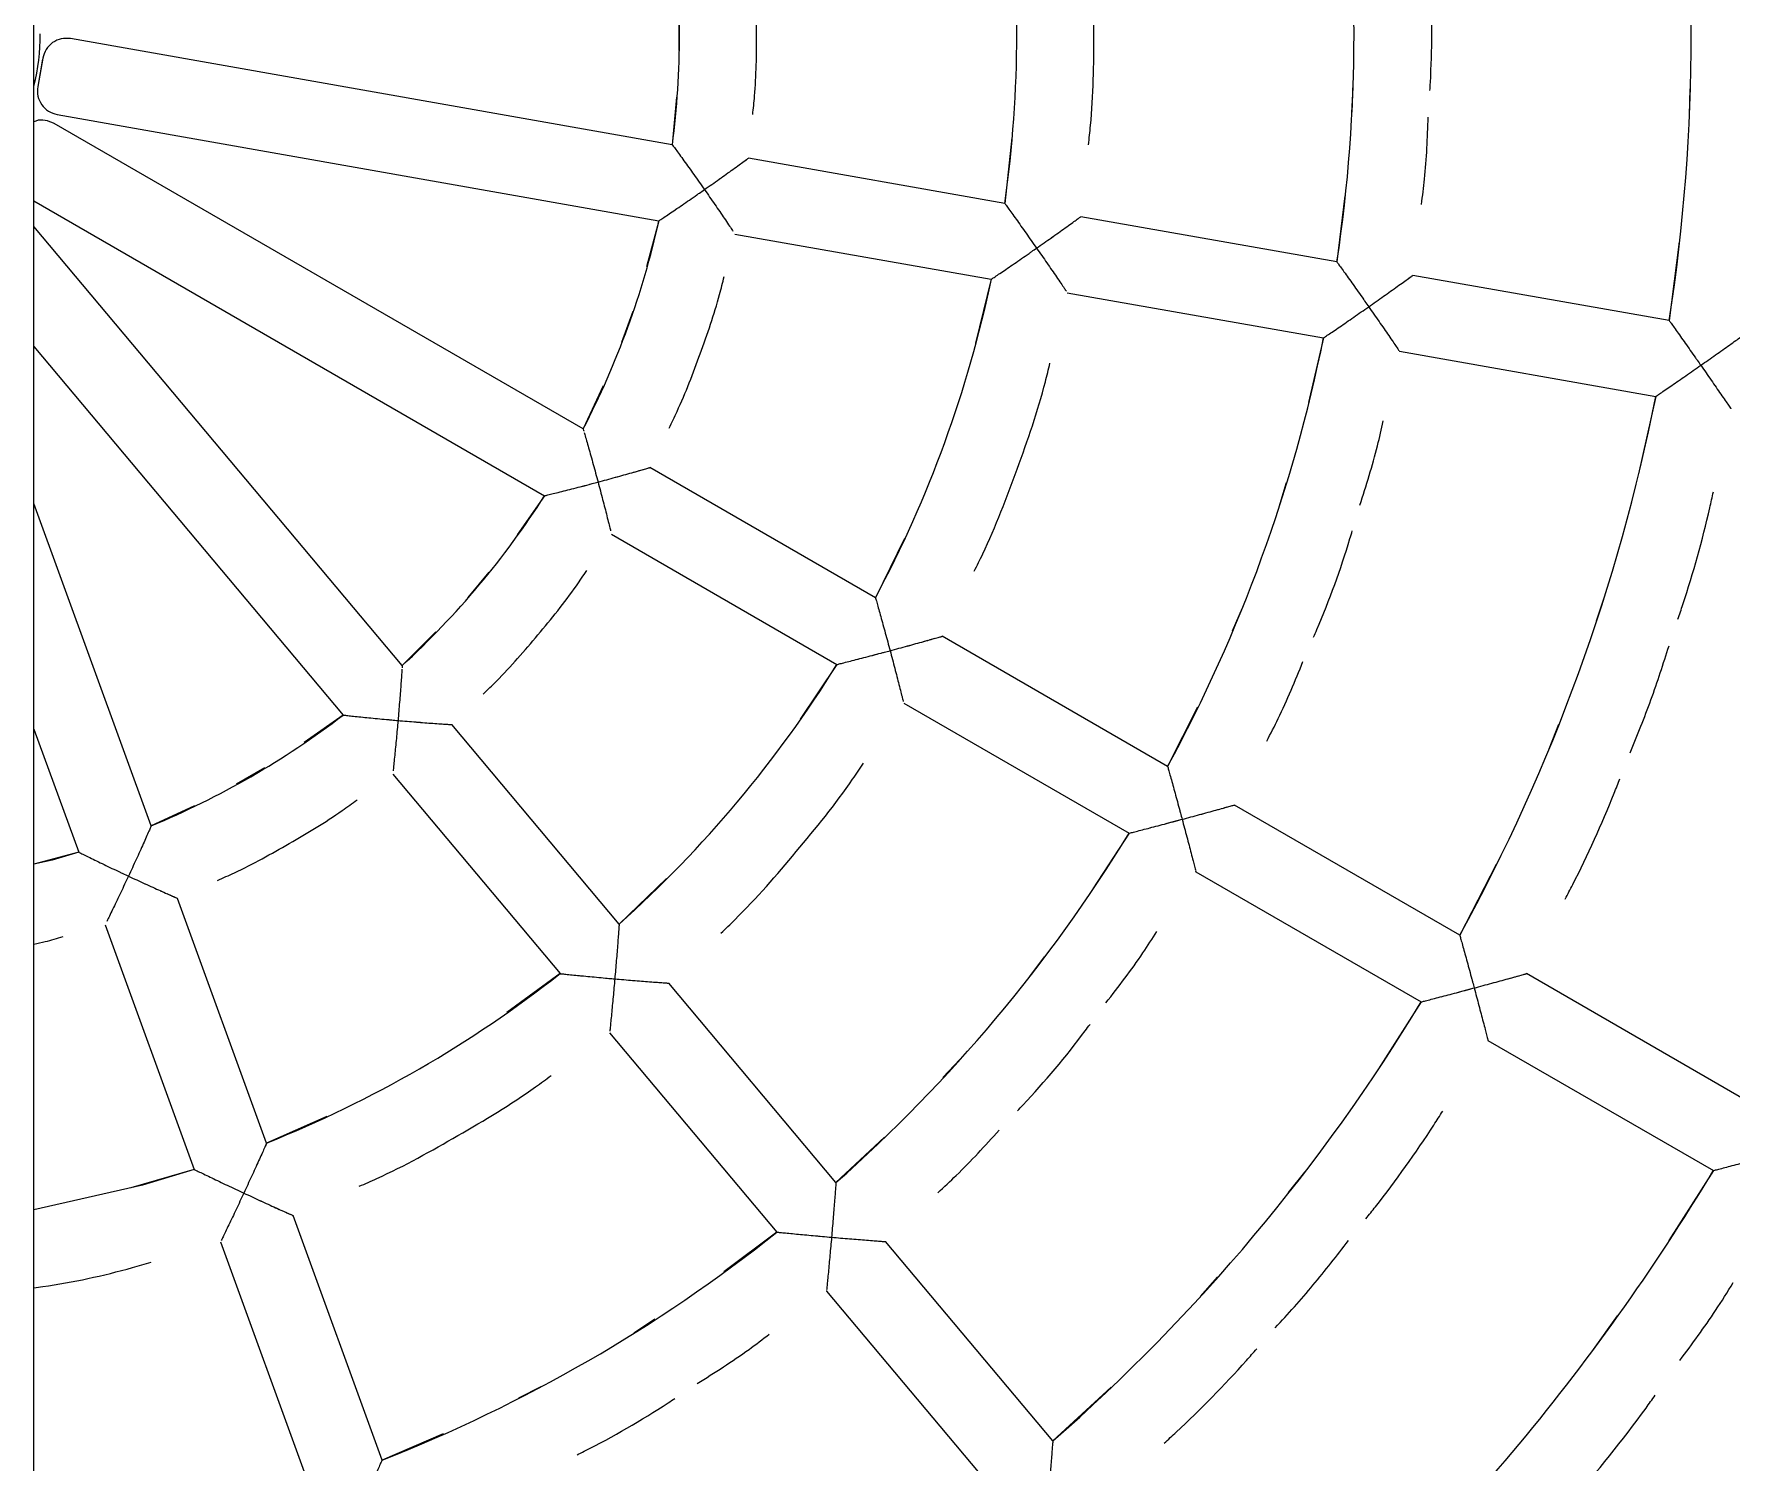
# Model space of a CAD drawing. Extents: x -360 to 379, y -342 to 365.
# Drawn here: x 14.52 to 49.74, y -165.73 to -136.09 of the extents above; entities that cross this region are included whole.
import ezdxf

# ---------------------------------------------------------------- set-up
doc = ezdxf.new("R2010")
doc.units = 0
doc.layers.get('0').update_dxf_attribs({"linetype": 'CONTINUOUS'})

msp = doc.modelspace()

# ---------------------------------------------------------------- linework, layer by layer
at = {"color": 7, "linetype": 'CONTINUOUS'}
for p, q in [((14.517, -282.988), (14.517, 306.012)), ((27.901, -135.747), (27.901, -136.43)), ((27.768, -138.388), (15.279, -136.186)), ((27.768, -138.388), (15.279, -136.186)), ((14.7, -136.592), (14.596, -137.182)), ((14.697, -136.61), (14.596, -137.182)), ((14.771, -136.41), (14.771, -136.41)), ((41.894, -137.202), (41.862, -137.726)), ((48.888, -137.23), (48.874, -137.775)), ((27.854, -137.403), (27.768, -138.388)), ((25.917, -144.286), (14.934, -137.945)), ((25.917, -144.286), (14.934, -137.945)), ((15.001, -137.762), (27.491, -139.964)), ((15.001, -137.762), (27.491, -139.964)), ((34.813, -138.243), (34.667, -139.605)), ((29.234, -138.748), (29.308, -138.694)), ((34.667, -139.605), (29.346, -138.666)), ((34.667, -139.605), (29.346, -138.666)), ((28.747, -139.098), (28.774, -139.079)), ((41.728, -139.451), (41.564, -140.821)), ((14.517, -139.552), (25.117, -145.672)), ((14.517, -139.552), (25.117, -145.672)), ((27.844, -139.726), (27.867, -139.711)), ((22.161, -149.196), (14.517, -140.087)), ((22.161, -149.196), (14.517, -140.087)), ((27.491, -139.964), (27.234, -140.919)), ((41.564, -140.821), (36.244, -139.883)), ((41.564, -140.821), (36.244, -139.883)), ((29.068, -140.242), (34.389, -141.18)), ((29.068, -140.242), (34.389, -141.18)), ((35.634, -140.319), (35.681, -140.285)), ((48.67, -140.401), (48.459, -142.037)), ((34.389, -141.18), (34.061, -142.509)), ((43.02, -141.185), (43.105, -141.124)), ((43.126, -141.109), (43.14, -141.099)), ((48.459, -142.037), (43.14, -141.099)), ((48.459, -142.037), (43.14, -141.099)), ((35.966, -141.458), (41.286, -142.396)), ((35.966, -141.458), (41.286, -142.396)), ((26.945, -141.85), (26.712, -142.491)), ((14.517, -142.576), (20.935, -150.224)), ((14.517, -142.576), (20.935, -150.224)), ((41.286, -142.396), (40.972, -143.739)), ((42.852, -142.66), (42.862, -142.674)), ((42.862, -142.674), (48.181, -143.612)), ((42.862, -142.674), (48.181, -143.612)), ((26.334, -143.39), (25.917, -144.286)), ((48.181, -143.612), (47.82, -145.221)), ((27.07, -145.155), (27.163, -145.128)), ((27.29, -145.091), (27.304, -145.087)), ((31.984, -147.789), (27.304, -145.087)), ((31.984, -147.789), (27.304, -145.087)), ((26.595, -145.288), (26.644, -145.274)), ((26.924, -145.196), (27, -145.174)), ((40.508, -145.407), (40.358, -145.909)), ((16.951, -152.524), (14.517, -145.836)), ((16.951, -152.524), (14.517, -145.836)), ((25.117, -145.672), (24.55, -146.481)), ((25.531, -145.569), (25.557, -145.563)), ((26.504, -146.473), (31.184, -149.175)), ((26.504, -146.473), (31.184, -149.175)), ((32.587, -146.56), (31.984, -147.789)), ((23.96, -147.258), (23.521, -147.781)), ((47.114, -147.759), (46.941, -148.276)), ((39.596, -148.003), (39.388, -148.484)), ((22.859, -148.496), (22.161, -149.196)), ((33.123, -148.659), (33.225, -148.63)), ((38.049, -151.29), (33.37, -148.589)), ((38.049, -151.29), (33.37, -148.589)), ((32.649, -148.791), (32.705, -148.775)), ((32.983, -148.698), (33.072, -148.673)), ((31.184, -149.175), (30.421, -150.311)), ((31.597, -149.07), (31.623, -149.063)), ((32.57, -149.975), (37.249, -152.676)), ((32.57, -149.975), (37.249, -152.676)), ((38.671, -150.06), (38.049, -151.29)), ((20.935, -150.224), (20.125, -150.791)), ((21.972, -150.328), (22.074, -150.337)), ((14.517, -150.514), (15.448, -153.071)), ((14.517, -150.514), (15.448, -153.071)), ((23.175, -150.422), (23.19, -150.423)), ((26.663, -154.562), (23.19, -150.423)), ((26.663, -154.562), (23.19, -150.423)), ((46.16, -150.421), (45.96, -150.929)), ((19.305, -151.318), (18.714, -151.66)), ((21.964, -151.451), (25.438, -155.59)), ((21.964, -151.451), (25.438, -155.59)), ((17.847, -152.106), (16.951, -152.524)), ((39.042, -152.2), (39.133, -152.175)), ((39.187, -152.16), (39.287, -152.132)), ((39.418, -152.095), (39.435, -152.091)), ((44.112, -154.791), (39.435, -152.091)), ((44.112, -154.791), (39.435, -152.091)), ((38.74, -152.283), (38.765, -152.276)), ((37.249, -152.676), (36.494, -153.831)), ((37.661, -152.57), (37.687, -152.563)), ((15.448, -153.071), (14.517, -153.32)), ((15.831, -153.259), (15.856, -153.271)), ((38.63, -153.459), (38.635, -153.476)), ((38.635, -153.476), (43.312, -156.177)), ((38.635, -153.476), (43.312, -156.177)), ((44.87, -153.327), (44.112, -154.791)), ((16.827, -153.727), (16.857, -153.741)), ((17.139, -153.869), (17.21, -153.901)), ((17.276, -153.93), (17.365, -153.97)), ((27.65, -153.613), (26.663, -154.562)), ((17.373, -153.973), (17.457, -154.011)), ((17.485, -154.023), (17.499, -154.029)), ((19.347, -159.107), (17.499, -154.029)), ((19.347, -159.107), (17.499, -154.029)), ((15.995, -154.576), (17.844, -159.654)), ((15.995, -154.576), (17.844, -159.654)), ((35.488, -155.239), (35.176, -155.66)), ((25.438, -155.59), (24.332, -156.397)), ((45.104, -155.701), (45.195, -155.675)), ((45.251, -155.66), (45.349, -155.633)), ((45.48, -155.597), (45.498, -155.591)), ((50.176, -158.292), (45.498, -155.591)), ((50.176, -158.292), (45.498, -155.591)), ((27.676, -155.787), (27.692, -155.788)), ((31.165, -159.927), (27.692, -155.788)), ((31.165, -159.927), (27.692, -155.788)), ((44.801, -155.783), (44.827, -155.776)), ((43.312, -156.177), (42.423, -157.565)), ((43.724, -156.07), (43.75, -156.064)), ((26.467, -156.817), (29.939, -160.955)), ((26.467, -156.817), (29.939, -160.955)), ((44.694, -156.96), (44.698, -156.977)), ((44.698, -156.977), (49.376, -159.678)), ((44.698, -156.977), (49.376, -159.678)), ((33.743, -157.367), (33.383, -157.748)), ((20.599, -158.553), (19.347, -159.107)), ((32.171, -158.983), (31.165, -159.927)), ((17.844, -159.654), (16.528, -160.034)), ((18.228, -159.839), (18.252, -159.851)), ((40.891, -159.708), (40.552, -160.135)), ((49.376, -159.678), (48.449, -161.132)), ((19.213, -160.302), (19.265, -160.326)), ((19.529, -160.446), (19.612, -160.484)), ((19.66, -160.506), (19.757, -160.549)), ((19.762, -160.552), (19.85, -160.591)), ((19.88, -160.605), (19.895, -160.611)), ((21.742, -165.687), (19.895, -160.611)), ((21.742, -165.687), (19.895, -160.611)), ((29.939, -160.955), (28.835, -161.782)), ((18.391, -161.158), (20.239, -166.235)), ((18.391, -161.158), (20.239, -166.235)), ((30.799, -161.037), (31.073, -161.061)), ((32.176, -161.151), (32.193, -161.153)), ((35.665, -165.29), (32.193, -161.153)), ((35.665, -165.29), (32.193, -161.153)), ((39.084, -161.884), (38.723, -162.293)), ((30.97, -162.164), (30.968, -162.181)), ((30.968, -162.181), (34.44, -166.319)), ((30.968, -162.181), (34.44, -166.319)), ((47.379, -162.693), (46.882, -163.389)), ((27.408, -162.761), (26.97, -163.05)), ((25.041, -164.164), (24.572, -164.399)), ((36.878, -164.173), (35.665, -165.29)), ((23.01, -165.145), (21.742, -165.687))]:
    msp.add_line(p, q, dxfattribs=at)
at = {"color": 7, "linetype": 'CONTINUOUS', "flags": 128}
for points in [[(25.854, -145.486), (25.914, -145.471), (25.991, -145.45)], [(33.352, -148.594), (33.352, -148.594), (33.37, -148.589)], [(31.919, -148.986), (31.979, -148.97), (32.022, -148.959)], [(21.359, -150.269), (21.386, -150.272), (21.558, -150.289)], [(22.455, -150.369), (22.541, -150.375), (22.573, -150.378)], [(37.983, -152.486), (38.042, -152.47), (38.35, -152.388)], [(15.448, -153.071), (14.894, -153.235), (14.517, -153.321)], [(25.861, -155.633), (25.888, -155.636), (26.058, -155.652)], [(26.944, -155.73), (27.04, -155.738), (27.075, -155.741)], [(44.046, -155.986), (44.105, -155.97), (44.412, -155.888)], [(17.844, -159.654), (16.773, -159.979), (14.517, -160.49)], [(30.363, -160.996), (30.389, -160.999), (30.558, -161.015)], [(31.474, -161.096), (31.54, -161.101), (31.576, -161.104)]]:
    msp.add_lwpolyline(points, dxfattribs=at)
at = {"color": 7, "linetype": 'CONTINUOUS'}
for radius, start, end in [(38.8, 351.1814, 8.8186), (31.8, 351.4416, 8.5584), (24.8, 351.8486, 8.1514), (17.8, 352.576, 7.424), (4.53, 346.2078, 0.0023), (17.8, 332.576, 347.424), (24.8, 331.8486, 348.1514), (31.8, 331.4416, 348.5584), (38.8, 331.1814, 348.8186), (17.8, 312.576, 327.424), (24.8, 311.8486, 328.1514), (17.8, 292.576, 307.424), (31.8, 311.4416, 328.5584), (24.8, 291.8486, 308.1514), (38.8, 311.1814, 328.8186), (45.8, 311.0009, 328.9991), (31.8, 291.4416, 308.5584)]:
    msp.add_arc((10.118, -136.088), radius, start, end, dxfattribs=at)
for points, knots in [([(36.406, -138.388), (36.421, -138.255), (36.509, -137.493), (36.525, -136.088), (36.509, -134.684), (36.421, -133.921), (36.406, -133.788)], [0, 0, 0, 0, 0.0868229, 0.5, 0.9131771, 1, 1, 1, 1]), ([(29.436, -137.762), (29.45, -137.635), (29.51, -137.079), (29.524, -136.088), (29.51, -135.097), (29.45, -134.542), (29.436, -134.414)], [0, 0, 0, 0, 0.114464, 0.5, 0.885536, 1, 1, 1, 1]), ([(43.492, -137.261), (43.496, -137.205), (43.541, -136.48), (43.541, -135.696), (43.496, -134.971), (43.492, -134.916)], [0, 0, 0, 0, 0.071296, 0.928704, 1, 1, 1, 1]), ([(14.934, -137.945), (14.875, -137.92), (14.755, -137.87), (14.6, -137.87), (14.53, -137.908), (14.517, -137.914)], [0, 0, 0, 0, 0.451099, 0.902198, 1, 1, 1, 1]), ([(43.318, -139.626), (43.341, -139.451), (43.419, -138.85), (43.442, -138.244), (43.459, -137.814)], [0, 0, 0, 0, 0.290343, 1, 1, 1, 1]), ([(27.768, -138.388), (27.772, -138.394), (27.78, -138.404), (27.838, -138.483), (27.915, -138.589), (28.039, -138.76), (28.215, -139.005), (28.362, -139.214), (28.435, -139.318)], [0, 0, 0, 0, 0.12518, 0.250728, 0.375874, 0.501296, 0.750476, 1, 1, 1, 1]), ([(28.435, -139.318), (28.538, -139.246), (28.745, -139.1), (28.989, -138.925), (29.156, -138.805), (29.259, -138.73), (29.331, -138.677), (29.341, -138.67), (29.346, -138.666)], [0, 0, 0, 0, 0.248879, 0.498594, 0.630926, 0.749444, 0.878363, 1, 1, 1, 1]), ([(27.491, -139.964), (27.496, -139.96), (27.507, -139.953), (27.588, -139.899), (27.697, -139.825), (27.871, -139.708), (28.071, -139.571), (28.232, -139.46), (28.302, -139.411), (28.354, -139.375), (28.4, -139.343), (28.435, -139.318)], [0, 0, 0, 0, 0.125064, 0.250447, 0.375743, 0.500745, 0.749392, 0.874727, 0.890341, 0.916428, 1, 1, 1, 1]), ([(28.435, -139.318), (28.507, -139.421), (28.651, -139.628), (28.822, -139.878), (28.936, -140.046), (28.998, -140.139), (29.02, -140.17), (29.027, -140.182)], [0, 0, 0, 0, 0.305954, 0.612951, 0.776098, 0.921341, 1, 1, 1, 1]), ([(34.667, -139.605), (34.671, -139.61), (34.679, -139.621), (34.735, -139.699), (34.812, -139.805), (34.934, -139.975), (35.109, -140.22), (35.255, -140.429), (35.329, -140.534)], [0, 0, 0, 0, 0.125231, 0.250682, 0.375984, 0.500817, 0.750071, 1, 1, 1, 1]), ([(35.329, -140.534), (35.432, -140.461), (35.639, -140.316), (35.885, -140.141), (36.052, -140.021), (36.156, -139.946), (36.229, -139.893), (36.239, -139.886), (36.244, -139.883)], [0, 0, 0, 0, 0.248881, 0.498601, 0.631154, 0.749444, 0.878492, 1, 1, 1, 1]), ([(34.389, -141.18), (34.395, -141.177), (34.406, -141.169), (34.485, -141.115), (34.594, -141.041), (34.767, -140.923), (34.965, -140.787), (35.139, -140.666), (35.243, -140.593), (35.296, -140.557), (35.329, -140.534)], [0, 0, 0, 0, 0.1250669, 0.2504437, 0.3757524, 0.5007208, 0.7493777, 0.874719, 0.9209077, 1, 1, 1, 1]), ([(35.329, -140.534), (35.401, -140.637), (35.545, -140.844), (35.717, -141.093), (35.832, -141.262), (35.905, -141.369), (35.933, -141.409), (35.947, -141.43)], [0, 0, 0, 0, 0.286002, 0.57298, 0.725627, 0.861249, 1, 1, 1, 1]), ([(41.564, -140.821), (41.567, -140.826), (41.575, -140.837), (41.631, -140.915), (41.707, -141.021), (41.828, -141.191), (41.968, -141.387), (42.08, -141.546), (42.127, -141.613), (42.164, -141.665), (42.197, -141.713), (42.222, -141.749)], [0, 0, 0, 0, 0.125169, 0.250554, 0.375787, 0.500556, 0.749675, 0.87429, 0.887052, 0.91225, 1, 1, 1, 1]), ([(27.699, -144.268), (27.755, -144.154), (28.001, -143.652), (28.354, -142.726), (28.679, -141.79), (28.813, -141.247), (28.844, -141.123)], [0, 0, 0, 0, 0.114464, 0.5, 0.885536, 1, 1, 1, 1]), ([(42.222, -141.749), (42.326, -141.677), (42.533, -141.531), (42.779, -141.356), (42.947, -141.237), (43.05, -141.163), (43.124, -141.11), (43.135, -141.102), (43.14, -141.099)], [0, 0, 0, 0, 0.2488817, 0.498603, 0.631283, 0.7494401, 0.8748342, 1, 1, 1, 1]), ([(41.286, -142.396), (41.291, -142.393), (41.302, -142.385), (41.381, -142.331), (41.489, -142.257), (41.661, -142.139), (41.859, -142.002), (42.065, -141.859), (42.17, -141.786), (42.222, -141.749)], [0, 0, 0, 0, 0.125076, 0.250456, 0.375777, 0.500733, 0.74941, 0.874761, 1, 1, 1, 1]), ([(42.222, -141.749), (42.295, -141.853), (42.44, -142.06), (42.611, -142.308), (42.729, -142.479), (42.798, -142.581), (42.839, -142.641), (42.845, -142.649), (42.845, -142.65)], [0, 0, 0, 0, 0.282527, 0.56602, 0.716893, 0.850779, 0.993132, 1, 1, 1, 1]), ([(48.459, -142.037), (48.463, -142.042), (48.47, -142.052), (48.526, -142.13), (48.602, -142.236), (48.723, -142.407), (48.862, -142.603), (48.982, -142.774), (49.055, -142.878), (49.092, -142.93), (49.116, -142.965)], [0, 0, 0, 0, 0.125174, 0.250618, 0.375747, 0.500698, 0.749922, 0.874353, 0.917083, 1, 1, 1, 1]), ([(49.116, -142.965), (49.219, -142.892), (49.427, -142.747), (49.673, -142.572), (49.842, -142.453), (49.945, -142.378), (50.02, -142.325), (50.03, -142.318), (50.035, -142.314)], [0, 0, 0, 0, 0.248883, 0.498606, 0.63137, 0.74944, 0.874837, 1, 1, 1, 1]), ([(34.034, -147.24), (34.094, -147.121), (34.437, -146.434), (34.933, -145.12), (35.397, -143.795), (35.576, -143.048), (35.607, -142.918)], [0, 0, 0, 0, 0.086823, 0.5, 0.913177, 1, 1, 1, 1]), ([(48.181, -143.612), (48.187, -143.609), (48.197, -143.601), (48.276, -143.547), (48.384, -143.473), (48.555, -143.355), (48.753, -143.218), (48.959, -143.075), (49.064, -143.001), (49.116, -142.965)], [0, 0, 0, 0, 0.125077, 0.250455, 0.375781, 0.500724, 0.749405, 0.874758, 1, 1, 1, 1]), ([(49.116, -142.965), (49.188, -143.068), (49.333, -143.276), (49.505, -143.524), (49.623, -143.695), (49.693, -143.797), (49.734, -143.857), (49.74, -143.865), (49.74, -143.866)], [0, 0, 0, 0, 0.282536, 0.566039, 0.716968, 0.850803, 0.993162, 1, 1, 1, 1]), ([(25.917, -144.286), (25.918, -144.289), (25.919, -144.292), (25.929, -144.327), (25.931, -144.332)], [0, 0, 0, 0, 0.85926, 1, 1, 1, 1]), ([(25.939, -144.36), (25.943, -144.374), (25.955, -144.414), (25.987, -144.527), (26.044, -144.727), (26.126, -145.018), (26.192, -145.265), (26.226, -145.388)], [0, 0, 0, 0, 0.079203, 0.233088, 0.387083, 0.693013, 1, 1, 1, 1]), ([(42.039, -145.87), (42.17, -145.46), (42.355, -144.883), (42.487, -144.291), (42.526, -144.119)], [0, 0, 0, 0, 0.709657, 1, 1, 1, 1]), ([(26.226, -145.388), (26.347, -145.355), (26.591, -145.29), (26.881, -145.208), (27.078, -145.152), (27.201, -145.117), (27.287, -145.092), (27.299, -145.089), (27.304, -145.087)], [0, 0, 0, 0, 0.248879, 0.498594, 0.630926, 0.749444, 0.878363, 1, 1, 1, 1]), ([(25.117, -145.672), (25.124, -145.67), (25.137, -145.667), (25.231, -145.644), (25.359, -145.613), (25.563, -145.561), (25.797, -145.502), (25.987, -145.452), (26.069, -145.43), (26.13, -145.414), (26.184, -145.399), (26.226, -145.388)], [0, 0, 0, 0, 0.125064, 0.250447, 0.375743, 0.500745, 0.749392, 0.874727, 0.890341, 0.916428, 1, 1, 1, 1]), ([(26.226, -145.388), (26.258, -145.51), (26.323, -145.754), (26.398, -146.047), (26.447, -146.243), (26.474, -146.352), (26.484, -146.389), (26.487, -146.402)], [0, 0, 0, 0, 0.305954, 0.612951, 0.776098, 0.921341, 1, 1, 1, 1]), ([(48.641, -148.235), (48.675, -148.134), (48.932, -147.374), (49.178, -146.491), (49.352, -145.702), (49.377, -145.591)], [0, 0, 0, 0, 0.117161, 0.876029, 1, 1, 1, 1]), ([(41.079, -148.605), (41.101, -148.554), (41.391, -147.888), (41.659, -147.151), (41.865, -146.455), (41.881, -146.401)], [0, 0, 0, 0, 0.071296, 0.928704, 1, 1, 1, 1]), ([(23.841, -149.788), (23.933, -149.7), (24.336, -149.312), (24.984, -148.562), (25.61, -147.794), (25.921, -147.33), (25.993, -147.224)], [0, 0, 0, 0, 0.114464, 0.5, 0.885536, 1, 1, 1, 1]), ([(31.984, -147.789), (31.986, -147.795), (31.989, -147.808), (32.016, -147.901), (32.051, -148.027), (32.108, -148.229), (32.188, -148.519), (32.255, -148.765), (32.288, -148.888)], [0, 0, 0, 0, 0.1251256, 0.2505512, 0.3757722, 0.5013618, 0.7511093, 1, 1, 1, 1]), ([(32.288, -148.888), (32.41, -148.855), (32.654, -148.79), (32.945, -148.709), (33.143, -148.654), (33.265, -148.619), (33.353, -148.594), (33.364, -148.591), (33.37, -148.589)], [0, 0, 0, 0, 0.2494483, 0.4986835, 0.6311215, 0.7493207, 0.8763062, 1, 1, 1, 1]), ([(31.184, -149.175), (31.19, -149.173), (31.203, -149.17), (31.297, -149.146), (31.424, -149.114), (31.626, -149.062), (31.86, -149.002), (32.064, -148.948), (32.187, -148.915), (32.249, -148.899), (32.288, -148.888)], [0, 0, 0, 0, 0.1250669, 0.2504437, 0.3757524, 0.5007208, 0.7493777, 0.874719, 0.9209077, 1, 1, 1, 1]), ([(32.288, -148.888), (32.321, -149.011), (32.386, -149.255), (32.462, -149.548), (32.512, -149.745), (32.544, -149.87), (32.556, -149.918), (32.562, -149.942)], [0, 0, 0, 0, 0.287657, 0.573653, 0.72596, 0.861317, 1, 1, 1, 1]), ([(22.156, -149.272), (22.155, -149.287), (22.152, -149.329), (22.144, -149.446), (22.129, -149.653), (22.106, -149.955), (22.084, -150.209), (22.074, -150.337)], [0, 0, 0, 0, 0.079077, 0.233123, 0.386809, 0.692511, 1, 1, 1, 1]), ([(22.161, -149.196), (22.16, -149.199), (22.16, -149.202), (22.158, -149.238), (22.157, -149.243)], [0, 0, 0, 0, 0.858968, 1, 1, 1, 1]), ([(40.106, -150.767), (40.187, -150.611), (40.466, -150.073), (40.695, -149.512), (40.858, -149.114)], [0, 0, 0, 0, 0.290343, 1, 1, 1, 1]), ([(20.935, -150.224), (20.942, -150.225), (20.955, -150.226), (21.051, -150.237), (21.182, -150.251), (21.391, -150.273), (21.632, -150.296), (21.827, -150.314), (21.912, -150.322), (21.975, -150.328), (22.031, -150.333), (22.074, -150.337)], [0, 0, 0, 0, 0.1250636, 0.250447, 0.3757429, 0.5007451, 0.7493919, 0.874727, 0.8903409, 0.9164277, 1, 1, 1, 1]), ([(22.074, -150.337), (22.062, -150.462), (22.04, -150.713), (22.01, -151.014), (21.989, -151.216), (21.978, -151.327), (21.974, -151.365), (21.972, -151.379)], [0, 0, 0, 0, 0.305954, 0.612951, 0.776098, 0.921341, 1, 1, 1, 1]), ([(22.074, -150.337), (22.2, -150.347), (22.451, -150.369), (22.752, -150.392), (22.956, -150.407), (23.083, -150.415), (23.172, -150.422), (23.184, -150.422), (23.19, -150.423)], [0, 0, 0, 0, 0.250269, 0.499116, 0.63114, 0.749412, 0.878348, 1, 1, 1, 1]), ([(28.777, -154.748), (28.874, -154.656), (29.432, -154.128), (30.347, -153.063), (31.237, -151.976), (31.66, -151.335), (31.734, -151.224)], [0, 0, 0, 0, 0.086823, 0.5, 0.913177, 1, 1, 1, 1]), ([(38.049, -151.29), (38.05, -151.297), (38.054, -151.309), (38.08, -151.402), (38.115, -151.527), (38.171, -151.729), (38.235, -151.961), (38.286, -152.148), (38.307, -152.228), (38.324, -152.29), (38.339, -152.345), (38.35, -152.388)], [0, 0, 0, 0, 0.125068, 0.25044, 0.375755, 0.500703, 0.749365, 0.874708, 0.887342, 0.912428, 1, 1, 1, 1]), ([(46.3, -154.044), (46.353, -153.943), (46.726, -153.227), (47.105, -152.392), (47.397, -151.645), (47.436, -151.545)], [0, 0, 0, 0, 0.123971, 0.882839, 1, 1, 1, 1]), ([(18.328, -153.656), (18.445, -153.604), (18.956, -153.378), (19.821, -152.894), (20.672, -152.387), (21.123, -152.057), (21.227, -151.982)], [0, 0, 0, 0, 0.114464, 0.5, 0.885536, 1, 1, 1, 1]), ([(38.35, -152.388), (38.472, -152.355), (38.717, -152.29), (39.008, -152.209), (39.206, -152.155), (39.329, -152.12), (39.416, -152.096), (39.429, -152.092), (39.435, -152.091)], [0, 0, 0, 0, 0.249444, 0.498882, 0.631292, 0.749236, 0.874714, 1, 1, 1, 1]), ([(16.951, -152.524), (16.949, -152.53), (16.943, -152.543), (16.904, -152.631), (16.851, -152.752), (16.765, -152.944), (16.641, -153.219), (16.533, -153.451), (16.479, -153.567)], [0, 0, 0, 0, 0.1251951, 0.2507208, 0.3758931, 0.5012818, 0.750381, 1, 1, 1, 1]), ([(37.249, -152.676), (37.255, -152.674), (37.268, -152.671), (37.361, -152.647), (37.487, -152.615), (37.689, -152.563), (37.922, -152.502), (38.165, -152.438), (38.288, -152.405), (38.35, -152.388)], [0, 0, 0, 0, 0.125076, 0.250456, 0.375777, 0.500733, 0.74941, 0.874761, 1, 1, 1, 1]), ([(38.35, -152.388), (38.383, -152.51), (38.448, -152.755), (38.524, -153.046), (38.576, -153.248), (38.607, -153.367), (38.625, -153.437), (38.627, -153.447), (38.627, -153.448)], [0, 0, 0, 0, 0.282527, 0.56602, 0.716893, 0.850779, 0.993132, 1, 1, 1, 1]), ([(15.448, -153.071), (15.454, -153.074), (15.466, -153.08), (15.553, -153.123), (15.671, -153.181), (15.861, -153.273), (16.079, -153.378), (16.256, -153.462), (16.332, -153.498), (16.39, -153.525), (16.441, -153.548), (16.479, -153.567)], [0, 0, 0, 0, 0.12505, 0.250416, 0.375573, 0.501091, 0.750713, 0.874965, 0.890519, 0.916547, 1, 1, 1, 1]), ([(16.479, -153.567), (16.426, -153.68), (16.319, -153.909), (16.188, -154.182), (16.099, -154.364), (16.05, -154.465), (16.033, -154.499), (16.028, -154.511)], [0, 0, 0, 0, 0.305954, 0.612951, 0.776098, 0.921341, 1, 1, 1, 1]), ([(16.479, -153.567), (16.594, -153.62), (16.823, -153.726), (17.098, -153.85), (17.284, -153.934), (17.401, -153.986), (17.483, -154.022), (17.494, -154.027), (17.499, -154.029)], [0, 0, 0, 0, 0.250289, 0.499148, 0.631166, 0.749434, 0.878358, 1, 1, 1, 1]), ([(26.663, -154.562), (26.663, -154.569), (26.662, -154.582), (26.655, -154.678), (26.645, -154.809), (26.63, -155.017), (26.606, -155.317), (26.584, -155.572), (26.573, -155.699)], [0, 0, 0, 0, 0.125131, 0.250571, 0.375944, 0.500976, 0.749759, 1, 1, 1, 1]), ([(14.517, -154.976), (14.595, -154.961), (14.799, -154.92), (14.998, -154.86), (15.121, -154.823)], [0, 0, 0, 0, 0.3841003, 1, 1, 1, 1]), ([(36.768, -156.197), (37.032, -155.857), (37.403, -155.378), (37.73, -154.867), (37.824, -154.719)], [0, 0, 0, 0, 0.709657, 1, 1, 1, 1]), ([(44.112, -154.791), (44.114, -154.798), (44.118, -154.81), (44.143, -154.902), (44.178, -155.028), (44.234, -155.229), (44.297, -155.461), (44.352, -155.663), (44.385, -155.786), (44.401, -155.848), (44.412, -155.888)], [0, 0, 0, 0, 0.125069, 0.2504392, 0.3757575, 0.5006929, 0.7493588, 0.874704, 0.9172632, 1, 1, 1, 1]), ([(25.438, -155.59), (25.444, -155.591), (25.457, -155.593), (25.553, -155.602), (25.684, -155.616), (25.892, -155.636), (26.132, -155.659), (26.342, -155.678), (26.469, -155.69), (26.533, -155.695), (26.573, -155.699)], [0, 0, 0, 0, 0.125067, 0.250444, 0.375752, 0.500721, 0.749378, 0.874719, 0.920908, 1, 1, 1, 1]), ([(26.573, -155.699), (26.562, -155.825), (26.539, -156.076), (26.511, -156.377), (26.491, -156.581), (26.478, -156.709), (26.473, -156.758), (26.47, -156.783)], [0, 0, 0, 0, 0.2860016, 0.5729804, 0.7256274, 0.8612485, 1, 1, 1, 1]), ([(26.573, -155.699), (26.699, -155.71), (26.951, -155.731), (27.252, -155.755), (27.457, -155.771), (27.584, -155.78), (27.674, -155.787), (27.686, -155.788), (27.692, -155.788)], [0, 0, 0, 0, 0.249518, 0.498897, 0.631137, 0.749178, 0.87837, 1, 1, 1, 1]), ([(44.412, -155.888), (44.535, -155.855), (44.78, -155.789), (45.072, -155.709), (45.27, -155.655), (45.392, -155.621), (45.48, -155.597), (45.492, -155.593), (45.498, -155.591)], [0, 0, 0, 0, 0.250519, 0.499694, 0.632018, 0.749745, 0.875064, 1, 1, 1, 1]), ([(43.312, -156.177), (43.319, -156.175), (43.331, -156.172), (43.424, -156.148), (43.55, -156.116), (43.752, -156.063), (43.985, -156.002), (44.227, -155.938), (44.351, -155.905), (44.412, -155.888)], [0, 0, 0, 0, 0.1250768, 0.2504547, 0.3757808, 0.500724, 0.7494053, 0.8747582, 1, 1, 1, 1]), ([(44.412, -155.888), (44.445, -156.01), (44.51, -156.255), (44.587, -156.547), (44.639, -156.748), (44.67, -156.867), (44.688, -156.938), (44.691, -156.948), (44.691, -156.948)], [0, 0, 0, 0, 0.282536, 0.566039, 0.716968, 0.850803, 0.993162, 1, 1, 1, 1]), ([(34.93, -158.439), (34.969, -158.399), (35.469, -157.873), (35.973, -157.272), (36.405, -156.688), (36.438, -156.643)], [0, 0, 0, 0, 0.071296, 0.928704, 1, 1, 1, 1]), ([(21.27, -160.004), (21.392, -159.951), (22.097, -159.645), (23.322, -158.958), (24.529, -158.241), (25.146, -157.784), (25.253, -157.705)], [0, 0, 0, 0, 0.086823, 0.5, 0.913177, 1, 1, 1, 1]), ([(42.163, -160.678), (42.23, -160.595), (42.731, -159.969), (43.264, -159.223), (43.698, -158.541), (43.759, -158.445)], [0, 0, 0, 0, 0.117161, 0.876029, 1, 1, 1, 1]), ([(33.277, -160.139), (33.406, -160.02), (33.852, -159.61), (34.26, -159.161), (34.549, -158.842)], [0, 0, 0, 0, 0.290343, 1, 1, 1, 1]), ([(19.347, -159.107), (19.344, -159.113), (19.339, -159.125), (19.3, -159.213), (19.246, -159.332), (19.16, -159.523), (19.035, -159.797), (18.927, -160.029), (18.873, -160.144)], [0, 0, 0, 0, 0.125257, 0.250756, 0.375849, 0.501133, 0.750628, 1, 1, 1, 1]), ([(49.376, -159.678), (49.382, -159.676), (49.394, -159.673), (49.487, -159.649), (49.613, -159.616), (49.815, -159.563), (50.047, -159.502), (50.289, -159.438), (50.413, -159.405), (50.474, -159.388)], [0, 0, 0, 0, 0.1250777, 0.2504542, 0.3757831, 0.5007175, 0.7494023, 0.8747564, 1, 1, 1, 1]), ([(17.844, -159.654), (17.85, -159.657), (17.861, -159.663), (17.948, -159.705), (18.066, -159.762), (18.255, -159.853), (18.473, -159.957), (18.664, -160.046), (18.779, -160.1), (18.837, -160.127), (18.873, -160.144)], [0, 0, 0, 0, 0.12506, 0.25042, 0.375576, 0.5011, 0.750717, 0.874967, 0.921046, 1, 1, 1, 1]), ([(31.165, -159.927), (31.164, -159.933), (31.163, -159.946), (31.156, -160.042), (31.146, -160.172), (31.13, -160.38), (31.11, -160.62), (31.094, -160.814), (31.087, -160.896), (31.081, -160.96), (31.076, -161.017), (31.073, -161.061)], [0, 0, 0, 0, 0.125068, 0.25044, 0.375755, 0.500703, 0.749365, 0.874708, 0.887342, 0.912428, 1, 1, 1, 1]), ([(18.873, -160.144), (18.82, -160.259), (18.713, -160.487), (18.583, -160.761), (18.494, -160.945), (18.438, -161.061), (18.417, -161.105), (18.406, -161.128)], [0, 0, 0, 0, 0.286002, 0.57298, 0.725627, 0.861249, 1, 1, 1, 1]), ([(18.873, -160.144), (18.988, -160.198), (19.218, -160.304), (19.492, -160.43), (19.679, -160.514), (19.796, -160.567), (19.878, -160.604), (19.889, -160.609), (19.895, -160.611)], [0, 0, 0, 0, 0.250283, 0.499133, 0.631383, 0.749435, 0.878488, 1, 1, 1, 1]), ([(29.939, -160.955), (29.946, -160.956), (29.959, -160.957), (30.054, -160.966), (30.184, -160.979), (30.392, -160.999), (30.632, -161.022), (30.882, -161.044), (31.009, -161.056), (31.073, -161.061)], [0, 0, 0, 0, 0.125076, 0.250456, 0.375777, 0.500733, 0.74941, 0.874761, 1, 1, 1, 1]), ([(31.073, -161.061), (31.061, -161.187), (31.039, -161.439), (31.011, -161.739), (30.991, -161.946), (30.979, -162.068), (30.972, -162.141), (30.971, -162.151), (30.971, -162.152)], [0, 0, 0, 0, 0.282527, 0.56602, 0.716893, 0.850779, 0.993132, 1, 1, 1, 1]), ([(31.073, -161.061), (31.199, -161.072), (31.451, -161.094), (31.752, -161.118), (31.957, -161.135), (32.084, -161.144), (32.175, -161.151), (32.187, -161.152), (32.193, -161.153)], [0, 0, 0, 0, 0.249523, 0.498901, 0.631268, 0.749176, 0.874706, 1, 1, 1, 1]), ([(14.517, -162.113), (14.579, -162.104), (15.269, -162.01), (16.083, -161.833), (16.82, -161.615), (16.947, -161.578)], [0, 0, 0, 0, 0.0749845, 0.839375, 1, 1, 1, 1]), ([(48.684, -163.617), (48.937, -163.275), (49.325, -162.75), (49.67, -162.196), (49.79, -162.003)], [0, 0, 0, 0, 0.6514, 1, 1, 1, 1]), ([(28.283, -164.1), (28.647, -163.87), (29.16, -163.547), (29.642, -163.179), (29.781, -163.072)], [0, 0, 0, 0, 0.709657, 1, 1, 1, 1]), ([(37.977, -165.336), (38.061, -165.259), (38.657, -164.714), (39.299, -164.059), (39.828, -163.457), (39.899, -163.377)], [0, 0, 0, 0, 0.123971, 0.882839, 1, 1, 1, 1]), ([(25.79, -165.578), (25.839, -165.553), (26.49, -165.23), (27.169, -164.837), (27.774, -164.436), (27.821, -164.405)], [0, 0, 0, 0, 0.071296, 0.928704, 1, 1, 1, 1]), ([(44.548, -168.655), (44.625, -168.578), (45.285, -167.91), (46.432, -166.56), (47.562, -165.196), (48.106, -164.429), (48.169, -164.34)], [0, 0, 0, 0, 0.058113, 0.5, 0.941887, 1, 1, 1, 1]), ([(35.665, -165.29), (35.665, -165.297), (35.664, -165.31), (35.656, -165.405), (35.646, -165.535), (35.63, -165.743), (35.61, -165.983), (35.592, -166.191), (35.581, -166.318), (35.576, -166.382), (35.572, -166.424)], [0, 0, 0, 0, 0.125182, 0.250658, 0.375719, 0.500795, 0.750071, 0.874433, 0.917124, 1, 1, 1, 1]), ([(21.742, -165.687), (21.74, -165.693), (21.734, -165.705), (21.695, -165.793), (21.641, -165.912), (21.554, -166.102), (21.453, -166.322), (21.372, -166.498), (21.337, -166.572), (21.311, -166.63), (21.286, -166.682), (21.268, -166.722)], [0, 0, 0, 0, 0.125156, 0.250719, 0.375724, 0.501166, 0.750533, 0.874969, 0.887523, 0.912538, 1, 1, 1, 1])]:
    msp.add_open_spline(points, degree=3, knots=knots, dxfattribs=at)
for points in [[(15.279, -136.186), (15.213, -136.182), (15.082, -136.174), (14.899, -136.259), (14.756, -136.402), (14.719, -136.528), (14.7, -136.592)], [(14.596, -137.182), (14.592, -137.248), (14.584, -137.38), (14.669, -137.563), (14.812, -137.705), (14.938, -137.743), (15.001, -137.762)], [(47.648, -151.006), (47.797, -150.641), (48.096, -149.911), (48.337, -149.16), (48.457, -148.784)], [(40.283, -162.943), (40.548, -162.651), (41.078, -162.067), (41.561, -161.443), (41.803, -161.132)]]:
    msp.add_open_spline(points, degree=3, dxfattribs=at)

doc.saveas('drawing.dxf')
